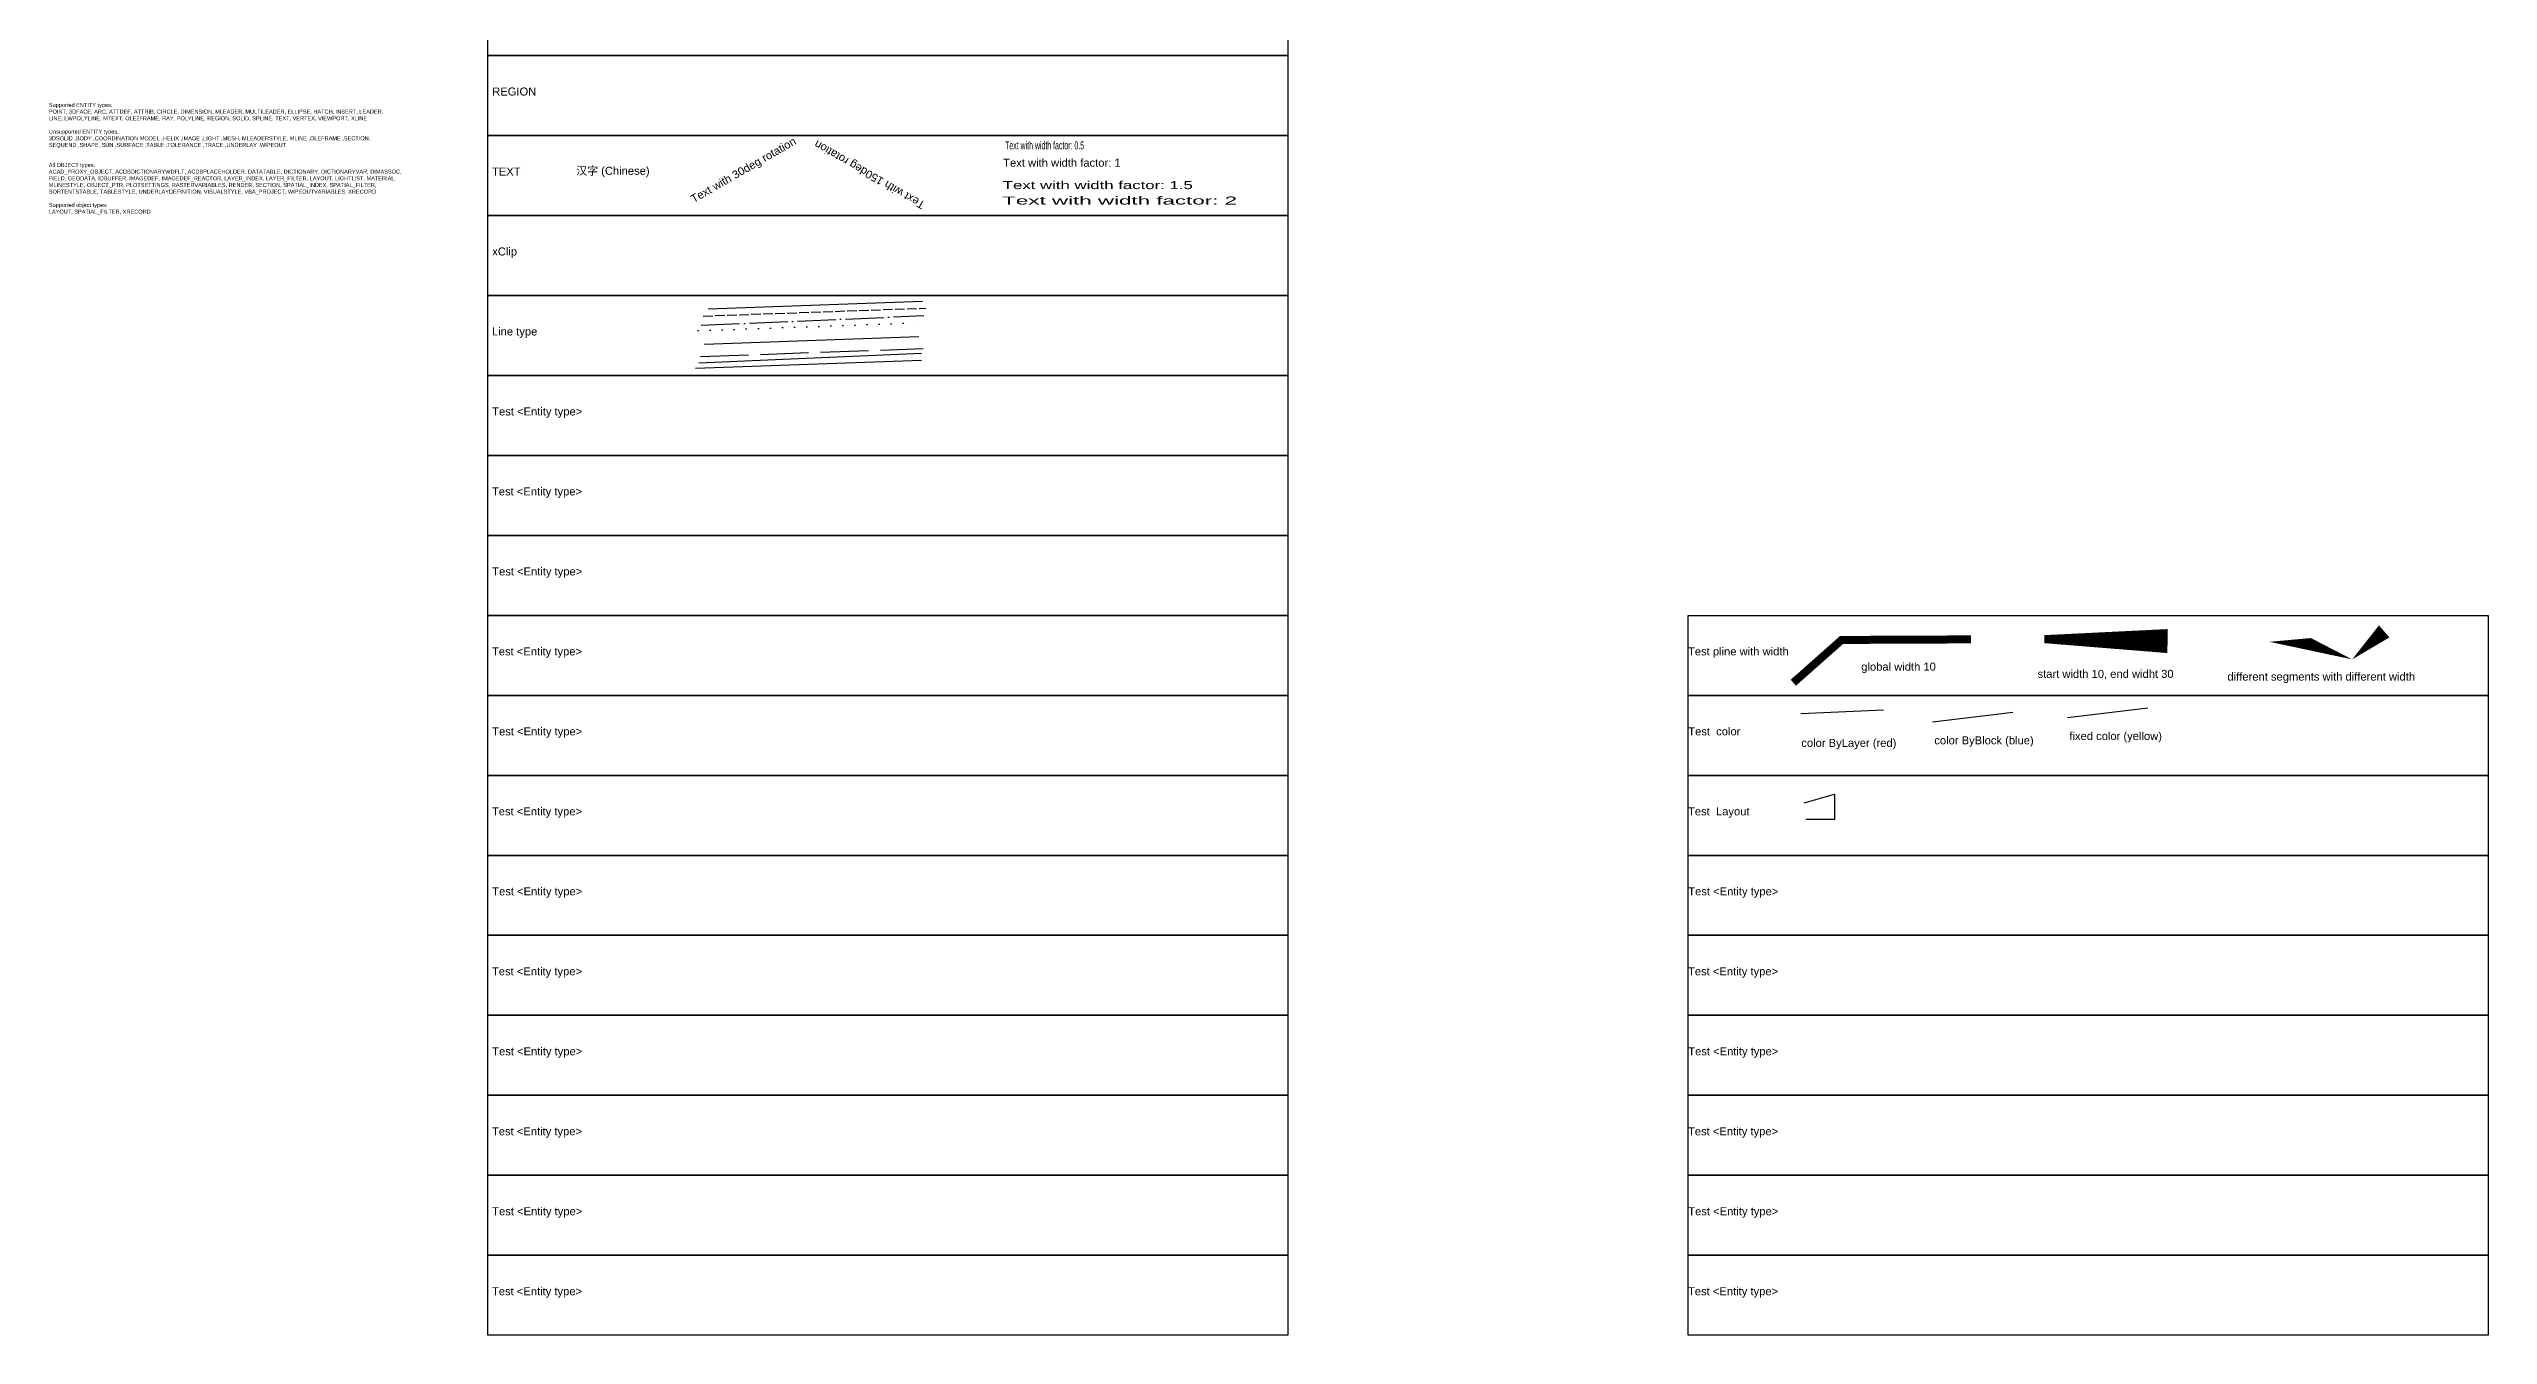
# Model space of a CAD drawing. Header units: millimetres. Extents: x -549 to 2500, y 0 to 3200.
# Drawn here: x -549 to 2500, y 0 to 1608 of the extents above; entities that cross this region are included whole.
import ezdxf

# ---------------------------------------------------------------- set-up
doc = ezdxf.new("R2010")
doc.units = ezdxf.units.MM
for name, pattern in [('ACAD_ISO02W100', [15, 12, -3]), ('ACAD_ISO04W100', [30, 24, -3, 0, -3]), ('ACAD_ISO07W100', [3, 0, -3])]:
    doc.linetypes.add(name, pattern=pattern)
for name, color, linetype in [('Layer_layout', 7, 'Continuous'), ('Layer_LINE', 7, 'Continuous'), ('Layer_pline_width', 7, 'Continuous'), ('Layer_POINT', 7, 'Continuous'), ('Layer_test_color', 1, 'Continuous'), ('Layer_TEXT', 7, 'Continuous')]:
    doc.layers.add(name, color=color, linetype=linetype)
doc.styles.get("Standard").update_dxf_attribs({"font": 'arial.ttf'})
doc.linetypes.add('BATTING', pattern='A,0.00254,-2.54,[134,ltypeshp.shx,S=2.54,R=0,X=-2.54,Y=0],-5.08,[134,ltypeshp.shx,S=2.54,R=180,X=2.54,Y=0],-2.54', length=10.16254)

# ---------------------------------------------------------------- blocks, each defined once
blk = doc.blocks.new('TestColorByBlock')
at = {"layer": 'Layer_test_color', "color": 0}
blk.add_line((1777.2, 767), (1877.8, 778.9), dxfattribs=at)
blk.add_text('color ByBlock (blue)', height=10, dxfattribs=at).set_placement((1779.6, 738.8))

msp = doc.modelspace()

# ---------------------------------------------------------------- linework, layer by layer
at = {"layer": 'Layer_layout'}
for p, q in [((1645, 665.8), (1683.1, 676.3)), ((1683.1, 676.3), (1683.1, 644.9)), ((1683.1, 644.9), (1647.4, 644.9))]:
    msp.add_line(p, q, dxfattribs=at)
at = {"layer": 'Layer_LINE', "linetype": 'ACAD_ISO02W100'}
msp.add_line((269.2, 1274.3), (547.3, 1284.2), dxfattribs=at)
at = {"layer": 'Layer_LINE'}
msp.add_line((275.5, 1283.1), (543.3, 1292.7), dxfattribs=at)
at = {"layer": 'Layer_LINE', "linetype": 'ACAD_ISO07W100', "ltscale": 5}
msp.add_line((262.8, 1256), (545, 1266.1), dxfattribs=at)
at = {"layer": 'Layer_LINE', "linetype": 'ACAD_ISO04W100', "ltscale": 2}
msp.add_line((266.9, 1262.7), (545, 1274.8), dxfattribs=at)
at = {"layer": 'Layer_LINE', "color": 1}
for p, q in [((263.8, 1215.7), (541.9, 1227.8)), ((259.8, 1209.1), (541.9, 1219.2))]:
    msp.add_line(p, q, dxfattribs=at)
at = {"layer": 'Layer_LINE', "color": 1, "linetype": 'ACAD_ISO02W100', "ltscale": 5}
msp.add_line((266.1, 1223.7), (544.2, 1233.6), dxfattribs=at)
at = {"layer": 'Layer_LINE', "linetype": 'BATTING'}
msp.add_line((271, 1239.3), (538.8, 1248.9), dxfattribs=at)
at = {"layer": 'Layer_pline_width'}
for points in [[(1945.4, 870.3, 10, 30, 0), (2099.3, 867.9, 30, 30, 0)], [(2150, 860, 0, 0, 0), (2260, 870, 20, 0, 0), (2330, 845, 0, 20, 0), (2370, 880, 0, 0, 0)]]:
    msp.add_lwpolyline(points, format="xyseb", dxfattribs=at)
at = {"layer": 'Layer_pline_width', "const_width": 10}
msp.add_lwpolyline([(1631.6, 815.8), (1691.9, 869.3), (1853.6, 870)], dxfattribs=at)
at = {"layer": 'Layer_POINT'}
for points in [[(0, 1700), (1000, 1700), (1000, 1600), (0, 1600), (0, 1700)], [(0, 1600), (1000, 1600), (1000, 1500), (0, 1500), (0, 1600)], [(0, 1500), (1000, 1500), (1000, 1400), (0, 1400), (0, 1500)], [(0, 1400), (1000, 1400), (1000, 1300), (0, 1300), (0, 1400)], [(0, 1300), (1000, 1300), (1000, 1200), (0, 1200), (0, 1300)], [(0, 1200), (1000, 1200), (1000, 1100), (0, 1100), (0, 1200)], [(0, 1100), (1000, 1100), (1000, 1000), (0, 1000), (0, 1100)], [(0, 1000), (1000, 1000), (1000, 900), (0, 900), (0, 1000)], [(0, 900), (1000, 900), (1000, 800), (0, 800), (0, 900)], [(1500, 900), (2500, 900), (2500, 800), (1500, 800), (1500, 900)], [(0, 800), (1000, 800), (1000, 700), (0, 700), (0, 800)], [(1500, 800), (2500, 800), (2500, 700), (1500, 700), (1500, 800)], [(0, 700), (1000, 700), (1000, 600), (0, 600), (0, 700)], [(1500, 700), (2500, 700), (2500, 600), (1500, 600), (1500, 700)], [(0, 600), (1000, 600), (1000, 500), (0, 500), (0, 600)], [(1500, 600), (2500, 600), (2500, 500), (1500, 500), (1500, 600)], [(0, 500), (1000, 500), (1000, 400), (0, 400), (0, 500)], [(1500, 500), (2500, 500), (2500, 400), (1500, 400), (1500, 500)], [(0, 400), (1000, 400), (1000, 300), (0, 300), (0, 400)], [(1500, 400), (2500, 400), (2500, 300), (1500, 300), (1500, 400)], [(0, 300), (1000, 300), (1000, 200), (0, 200), (0, 300)], [(1500, 300), (2500, 300), (2500, 200), (1500, 200), (1500, 300)], [(0, 200), (1000, 200), (1000, 100), (0, 100), (0, 200)], [(1500, 200), (2500, 200), (2500, 100), (1500, 100), (1500, 200)], [(0, 100), (1000, 100), (1000, 0), (0, 0), (0, 100)], [(1500, 100), (2500, 100), (2500, 0), (1500, 0), (1500, 100)]]:
    msp.add_lwpolyline(points, dxfattribs=at)
at = {"layer": 'Layer_test_color'}
msp.add_line((1640.8, 777.3), (1744.5, 782.1), dxfattribs=at)
at = {"layer": 'Layer_test_color', "color": 2}
msp.add_line((1974.2, 772.4), (2074.8, 784.4), dxfattribs=at)

# ---------------------------------------------------------------- block references
at = {"layer": 'Layer_test_color', "color": 5}
msp.add_blockref('TestColorByBlock', (28.2, 0), dxfattribs=at)

# ---------------------------------------------------------------- texts
for s, p in [('REGION', (5.6, 1550)), ('TEXT', (5.3, 1450)), ('xClip ', (5.6, 1350)), ('Line type', (5.3, 1250)), ('Test <Entity type>', (5.6, 1150)), ('Test <Entity type>', (5.3, 1050)), ('Test <Entity type>', (5.6, 950)), ('Test <Entity type>', (5.3, 850)), ('Test <Entity type>', (5.6, 750)), ('Test <Entity type>', (5.3, 650)), ('Test <Entity type>', (5.6, 550)), ('Test <Entity type>', (5.3, 450)), ('Test <Entity type>', (5.6, 350)), ('Test <Entity type>', (5.3, 250)), ('Test <Entity type>', (5.6, 150)), ('Test <Entity type>', (5.3, 50))]:
    msp.add_text(s, height=10).set_placement(p)
at = {"insert": (-548.5, 1540.7), "char_height": 5, "width": 553.082, "attachment_point": 1}
msp.add_mtext('Supported ENTITY types: \\PPOINT, 3DFACE, ARC, ATTDEF, ATTRIB, CIRCLE, DIMENSION, MLEADER, MULTILEADER, ELLIPSE, HATCH, INSERT, LEADER, \\PLINE, LWPOLYLINE, MTEXT, OLE2FRAME, RAY, POLYLINE, REGION, SOLID, SPLINE, TEXT, VERTEX, VIEWPORT, XLINE\\P\\PUnsupported ENTITY types:\\P3DSOLID ,BODY ,COORDINATION MODEL ,HELIX ,IMAGE ,LIGHT ,MESH, MLEADERSTYLE, MLINE ,OLEFRAME ,SECTION, \\PSEQUEND ,SHAPE ,SUN ,SURFACE ,TABLE ,TOLERANCE ,TRACE ,UNDERLAY ,WIPEOUT\\P\\P\\PAll OBJECT types:\\PACAD_PROXY_OBJECT, ACDBDICTIONARYWDFLT, ACDBPLACEHOLDER, DATATABLE, DICTIONARY, DICTIONARYVAR, DIMASSOC, \\PFIELD, GEODATA, IDBUFFER, IMAGEDEF, IMAGEDEF_REACTOR, LAYER_INDEX, LAYER_FILTER, LAYOUT, LIGHTLIST, MATERIAL, \\PMLINESTYLE, OBJECT_PTR, PLOTSETTINGS, RASTERVARIABLES, RENDER, SECTION, SPATIAL_INDEX, SPATIAL_FILTER, \\PSORTENTSTABLE, TABLESTYLE, UNDERLAYDEFINITION, VISUALSTYLE, VBA_PROJECT, WIPEOUTVARIABLES, XRECORD\\P\\PSupported object types:\\PLAYOUT, SPATIAL_FILTER, XRECORD', dxfattribs=at)
at = {"layer": 'Layer_pline_width'}
for s, p in [('global width 10', (1716.5, 830.9)), ('start width 10, end widht 30', (1936.8, 821.9)), ('different segments with different width', (2174.1, 818.5))]:
    msp.add_text(s, height=10, dxfattribs=at).set_placement(p)
at = {"layer": 'Layer_POINT'}
for s, p in [('Test pline with width', (1500, 850)), ('Test  color', (1500.3, 750)), ('Test  Layout', (1500, 650)), ('Test <Entity type>', (1500.3, 550)), ('Test <Entity type>', (1500, 450)), ('Test <Entity type>', (1500.3, 350)), ('Test <Entity type>', (1500, 250)), ('Test <Entity type>', (1500.3, 150)), ('Test <Entity type>', (1500, 50))]:
    msp.add_text(s, height=10, dxfattribs=at).set_placement(p)
at = {"layer": 'Layer_test_color'}
msp.add_text('color ByLayer (red)', height=10, dxfattribs=at).set_placement((1641.6, 735.6))
at = {"layer": 'Layer_test_color', "color": 2}
msp.add_text('fixed color (yellow)', height=10, dxfattribs=at).set_placement((1976.6, 744.2))
at = {"layer": 'Layer_TEXT'}
for s, rotation, p in [('Text with 30deg rotation', 30, (257.4, 1415.4)), ('Text with 150deg rotation', 150, (547.5, 1416))]:
    msp.add_text(s, height=10, rotation=rotation, dxfattribs=at).set_placement(p)
for s, p in [('Text with width factor: 1', (644.2, 1461)), ('汉字 (Chinese)', (110.6, 1450.9))]:
    msp.add_text(s, height=10, dxfattribs=at).set_placement(p)
for s, width, p in [('Text with width factor: 0.5', 0.5, (646.5, 1482.7)), ('Text with width factor: 1.5', 1.5, (643.6, 1433)), ('Text with width factor: 2', 2, (643, 1413.7))]:
    msp.add_text(s, height=10, dxfattribs=dict(at, width=width)).set_placement(p)

doc.saveas('drawing.dxf')
